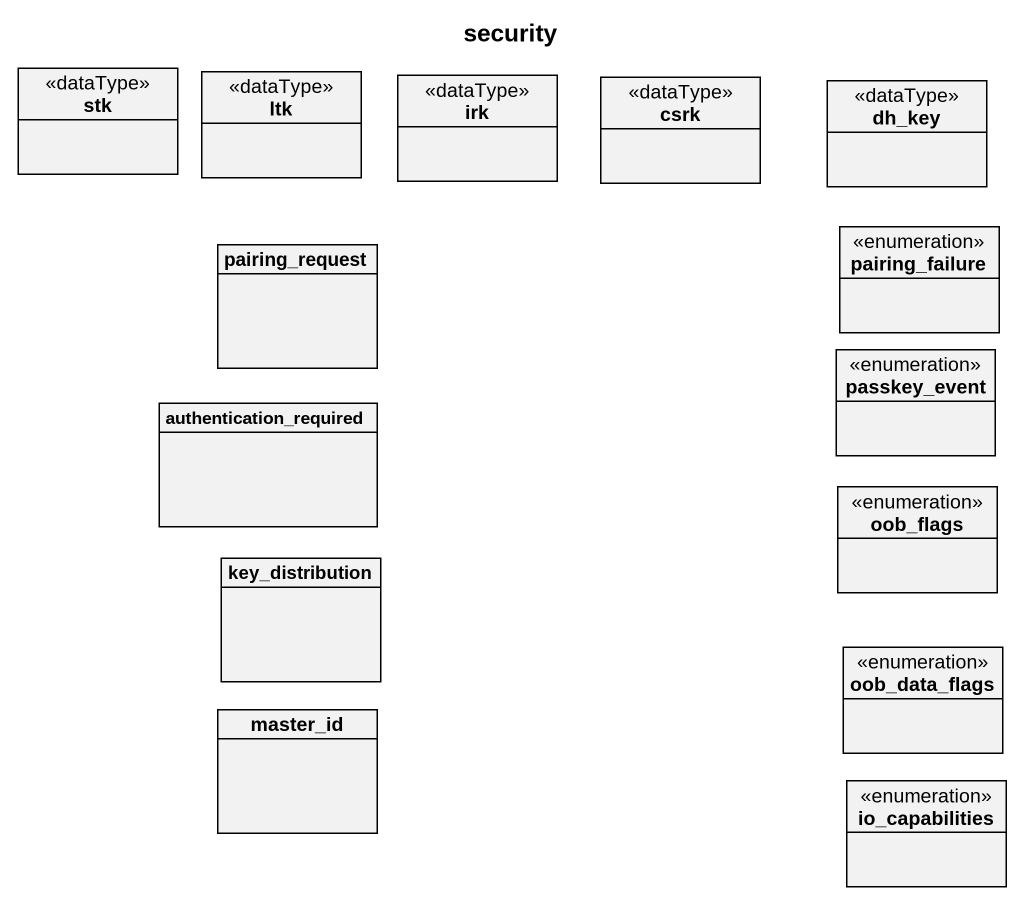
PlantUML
@startuml
title security
hide circle
hide empty members
class stk <<dataType>>
class ltk <<dataType>>
class irk <<dataType>>
class csrk <<dataType>>
class dh_key <<dataType>>
class pairing_request
enum pairing_failure
enum passkey_event
class authentication_required
enum oob_flags
class key_distribution
enum oob_data_flags
class master_id
enum io_capabilities
@enduml
